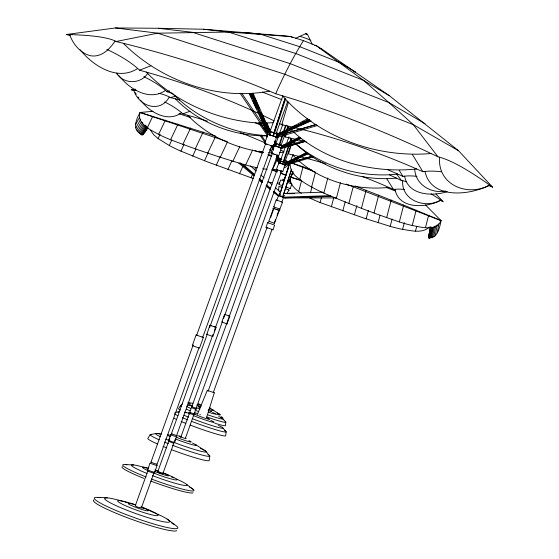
<?xml version="1.0" encoding="UTF-8"?>
<svg xmlns="http://www.w3.org/2000/svg" width="559" height="559" viewBox="0 0 559 559"><rect width="100%" height="100%" fill="white"/><g stroke="black" fill="none" stroke-linecap="round" stroke-linejoin="round"><path stroke-width="0.84" d="M425.469 204.936L441.051 220.602C440.024 225.794 438.99 231.447 435.356 235.528A231.922 19.516 -79.6 0 1 433.819 236.792L428.872 238.078A225.361 4.283 -80.1 0 1 428.725 237.351L429.263 233.32M278.543 190.64L278.934 186.357L282.735 187.586M147.904 127.85L142.964 134.649A225.032 10.53 -60.5 0 1 142.014 134.985L138.429 132.287L136.62 129.988A231.566 26.07 -60.9 0 1 135.837 127.997C134.733 122.505 137.549 117.159 140.085 112.485L152.907 111.29M209.772 456.109L209.22 460.532A32.639 2.648 19.8 0 1 171.389 449.653M298.702 191.52L301.622 180.396L290.54 177.133C288.947 184.47 295.879 189.836 301.329 193.302M293.405 154.829C287.619 163.34 289.89 171.753 297.57 177.734C302 181.5 306.989 184.533 312.076 187.314A238.868 193.016 82.5 0 0 323.864 193.093C348.606 203.728 373.817 213.349 399.35 221.93A235.059 195.405 81 0 0 411.697 225.396C420.815 226.961 436.293 231.901 441.051 220.602L403.682 205.104L355.133 186.014M428.956 235.136L430.367 226.975M428.725 237.289L430.444 227.352M428.872 238.078L430.779 227.017M429.256 238.274L431.143 227.373M429.85 238.141L431.758 227.08M430.598 237.917L432.373 227.639M431.492 237.715L433.33 227.087M432.547 237.421L434.476 226.262M433.819 236.792L435.699 225.934M435.356 235.528L437.201 224.865M437.306 232.782L438.843 223.893M425.476 227.632L428.613 215.369M386.639 217.668L391.188 200.073M399.35 221.93L403.682 205.104M412.221 225.515L416.162 210.198M361.442 208.234L366.131 190.228M374.02 213.028L378.674 195.112M336.315 198.452L340.424 182.765M348.858 203.42L353.197 186.804L346.133 184.065M311.587 187.034L315.507 172.186L284.929 160.405M310.469 192.736L311.985 186.965M323.864 193.093L327.853 177.909M299.708 179.453L303.041 166.855L284.845 160.587M429.41 226.975C422.262 233.983 410.795 230.469 402.061 229.288A220.595 195.895 -77.6 0 1 390.161 226.353L363.671 218.024L320.104 202.554L321.439 197.509M331.333 206.879L333.737 197.823M342.786 210.918L345.224 201.75M354.399 214.866L356.852 205.67M366.138 218.855L368.381 210.47M378.045 222.755L380.05 215.264M390.161 226.353L392.118 219.086M402.571 229.379L404.388 222.65M415.477 231.084L416.755 226.353M292.839 127.2L281.764 124.734L288.444 102.213L286.83 101.584M303.237 141.168A345.644 152.628 30.6 0 0 294.635 139.058L285.369 136.969L286.103 134.544M286.592 132.923L287.081 131.309M288.549 126.453L287.571 129.688L276.453 134.6M292.252 141.637L288.458 153.956L296.752 155.856A311.964 137.773 30.7 0 1 325.401 163.696M206.571 417.601L214.286 392.795L213.21 392.25M291.525 169.091L282.651 197.096L279.269 195.888L289.317 163.717M280.492 192.555L289.282 164.409M283.867 193.77L291.204 170.628M207.759 153.012L215.704 136.193L140.085 112.485C136.431 124.007 151.168 130.121 159.091 134.621A234.892 191.632 -42.7 0 0 170.572 139.722C195.21 149.183 220.274 157.631 245.625 164.982A238.896 189.11 -44.1 0 0 257.35 167.777M284.915 98.796L272.911 135.97L273.54 136.193L285.67 98.866M273.547 134.16L284.762 99.46M282.98 133.168L278.354 147.157L278.871 147.345L286.208 125.118M283.483 131.505L285.411 125.754M290.904 138.716L282.435 164.136L282.896 164.304L291.372 138.884M265.686 143.831L264.666 143.3L267.887 134.356L268.648 134.509M147.66 469.693L150.085 463.145M202.127 337L203.322 337.531L199.528 348.082L196.118 347.027L192.324 345.511L196.125 334.96L197.047 335.183M135.229 505.937L147.939 470.615M150.895 462.405L193.183 344.938M196.733 335.079L265.623 143.684M270.06 131.358L282.777 96.036M141.287 508.061L154.298 471.929M156.66 465.361L198.934 347.915M202.777 337.238L271.667 145.878M276.097 133.559L287.633 101.528M154.808 472.215L156.988 465.577M270.877 145.752L273.372 146.472L276.544 137.444M176.497 436.754L174.646 442.407L171.725 441.652L168.545 440.254L170.886 434.706M215.026 327.008L216.06 327.448L212.818 336.455L206.823 334.345L209.918 325.254L211.295 325.659M175.554 438.431L162.851 473.711L162.166 473.662L157.68 471.894L169.796 438.249M170.977 434.965L207.305 334.037M209.674 327.469L272.589 152.691M275.839 143.663L278.501 136.277M279.381 133.818L282.931 123.972M176.434 435.971L213.063 334.24M214.244 330.956L277.446 155.388M280.995 145.543L286.012 131.596M286.606 129.954L287.787 126.669M276.663 155.185L278.724 155.786L281.338 148.359M277.746 170.069L276.391 169.468L278.927 162.948L275.978 158.665M228.911 315.856L229.798 316.226L227.038 323.892L221.811 322.019L224.571 314.354L225.731 314.703M180.683 437.578L191.031 408.818M191.625 407.176L222.391 321.718M223.572 318.434L277.117 169.705M280.073 161.488L288.947 136.843M185.371 438.305L195.133 411.193M196.02 408.734L281.799 170.481M284.461 163.088L291.854 142.545M280.129 170.949L282.763 171.781L284.831 165.059M279.018 184.659L280.653 179.991L283.343 180.816M267.726 227.967L266.007 227.289L267.684 222.636L274.644 225.158L272.974 229.805L271.835 229.435M274.28 207.123L273.721 206.858L276.188 199.989L278.976 200.919L282.54 202.295L279.793 209.094M269.361 221.469L268.844 221.238L273.456 208.423L274.846 208.87M208.039 391.349L267.048 227.457M270.591 217.619L273.54 209.429M276.782 200.415L278.557 195.496M284.161 179.928L288.29 168.455M213.377 392.32L272.079 229.274M274.148 223.537L275.622 219.442M277.096 215.348L279.165 209.611M281.82 202.239L283.588 197.32M289.192 181.752L292.734 171.92M274.399 223.272L279.262 210.526L278.277 210.114M289.702 188.537L290.184 188.635L291.833 184.058L287.92 182.444M279.269 195.888L279.759 194.553M197.432 414.366L207.312 390.322L208.004 390.399M289.143 181.172L293.084 171.627M289.276 181.319L292.902 172.521M253.562 178.517A217.556 186.678 -62.2 0 1 251.047 177.734L206.977 161.705L180.92 151.147A220.323 198.2 -62.4 0 1 169.74 145.787L158.113 138.59L160.112 134.132M169.279 145.536L171.781 139.981M180.92 151.147L184.009 144.306M192.701 156.136L195.895 149.085M204.51 160.761L208.088 152.873M216.263 165.219L220.197 156.562M227.897 169.622L231.817 160.999M239.462 173.856L242.99 166.114M251.047 177.734L252.85 173.779M254.659 169.824L255.743 167.448M72.537 34.672A574.121 47.166 -8.9 0 1 114.085 40.514L116.097 41.513L130.296 45.048A667.663 304.788 2.4 0 1 263.366 88.581L275.685 93.758C283.79 75.479 292.79 57.549 303.467 40.618L316.394 45.775L321.691 48.954L389.337 95.694L458.548 150.755L492.57 187.16L488.105 185.302M277.061 159.783L272.443 169.656L277.271 169.51M232.865 161.278L239.762 146.605M245.625 164.982L252.661 149.98M220.274 157.212L227.597 141.686M182.835 144.432L190.612 128.025M195.266 148.792L203.169 132.071M158.616 134.384L165.401 120.122M170.572 139.722L178.021 124.042M147.317 127.683L152.761 116.272M135.641 124.384L139.303 117.991M135.823 127.885L140.77 119.235M136.62 129.988L141.238 121.904M137.605 131.428L142.79 122.372M138.646 132.476L143.404 124.147M139.61 133.335L144.348 125.055M140.442 134.132L145.578 125.153M141.203 134.747L146.262 125.901M142.014 134.985L146.724 126.753M143.013 134.607L147.185 127.333M144.592 132.944L147.876 127.2M290.345 162.396L288.933 164.632L284.657 167.798M180.424 405.841L178.594 408.706A24.889 1.635 19.8 0 0 180.326 410.068M182.618 403.305L181.011 405.827A21.969 1.411 19.8 0 0 181.465 406.386M115.063 41.003C109.934 49.08 101.465 57.388 91.054 55.837C80.517 53.601 73.18 44.175 69.533 34.581M286.683 193.596L289.108 190.053L285.544 188.6M273.386 191.975L277.376 195.308L279.046 195.811L279.912 194.609M169.307 97.056C159.923 113.959 138.332 105.951 133.657 89.936M147.96 73.026C140.861 84.507 123.763 84.409 116.496 73.25M181.493 112.729C167.567 123.029 149.379 112.003 140.463 100.103M165.492 90.425C149.337 101.71 128.912 88.79 118.669 75.311M157.68 471.894L158.372 471.943M137.675 68.512C117.656 81.614 93.039 65.955 80.14 49.772M157.142 465.724L149.994 463.208M147.814 471.125L153.795 473.312L153.341 472.991M151.084 462.055L154.137 463.516L156.932 464.117M176.567 436.914L170.544 434.713M295.711 38.291L305.556 33.736L306.674 34.05L307.534 34.448L312.167 44.175M276.258 135.453L307.743 118.662M276.705 135.641L280.541 133.594M282.078 132.776L286.69 130.317M290.526 128.27L292.064 127.452M293.601 126.634L295.138 125.81M302.049 122.128L303.586 121.31M308.673 119.437L275.643 137.046L276.09 137.228L309.12 119.633M281.247 146.654L299.002 137.262M281.61 146.807L285.474 144.76M287.019 143.949L293.964 140.274M295.508 139.457L299.365 137.416M299.904 137.828L280.597 148.037L300.274 137.982M285.083 163.64L306.667 152.348M286.956 162.962L296.2 158.127M297.744 157.324L306.22 152.887M307.115 153.355L284.426 164.905L306.786 153.222M440.331 200.388C426.098 208.074 398.798 209.576 394.968 189.298M488.769 185.581C469.232 195.322 431.094 199.591 424.987 171.473M489.663 185.099C467.701 197.201 437.306 185.043 439.591 157.233M440.806 200.087C425.651 209.136 401.243 200.618 402.662 180.725M284.845 163.123L298.24 157.058M285.956 162.872L296.2 158.232M302.503 155.374L306.444 153.592M288.898 162.243L308.589 153.32M289.227 162.341L308.128 153.774M295.103 139.799L281.673 145.808L282.7 146.06L279.933 144.865M281.247 146.269L292.308 141.322M293.887 140.616L295.466 139.911M297.046 139.205L300.204 137.793M286.543 144.704L298.387 139.401M284.538 145.871L301.119 138.45M301.797 123.371L309.721 119.864M277.299 134.209L287.193 130.17M295.907 126.306L309.372 120.339M285.321 131.973L298.786 126.006M300.365 125.3L309.868 121.086M281.016 134.216L311.104 120.87M106.867 49.402A465.444 120.723 -3.9 0 1 135.837 66.898L139.575 70.168L150.902 65.787M143.845 76.66A385.207 97.958 -4.5 0 1 164.018 89.133L167.015 91.76L169.398 90.865M164.674 101.962A343.121 84.849 -4.9 0 1 180.215 111.618L182.821 113.875L190.074 111.227M279.346 135.215L316.177 124.482M281.023 134.768L315.332 124.769M317.386 125.53L276.593 137.528M283.385 146.598L304.194 140.533M305.333 141.35L280.744 148.282M305.326 141.378L281.38 148.421M286.341 163.773L312.139 156.261M289.674 162.83L311.307 156.527M313.243 156.96L285.118 165.233M269.396 91.117C217.158 101.081 160.475 80.608 123.322 43.316M447.242 191.632C432.31 196.635 407.867 195.364 404.639 176.162M158.791 93.318A397.589 42.924 -8.8 0 1 168.483 96.581L170.167 97.545L176.064 96.239M192.324 345.511L193.253 345.728M116.097 41.513L157.659 33.184L228.379 32.045L290.589 36.552L303.467 40.618M283.63 152.139L279.689 152.593M174.89 412.486L178.09 411.892M155.64 433.588L150.238 434.581L147.849 438.34A32.639 2.648 19.8 0 0 157.708 444.105M203.322 337.531L196.125 334.96M416.637 168.986C370.659 173.877 319.902 159.86 287.396 125.985M397.742 174.08C360.904 178.202 321.257 166.945 293.622 141.888M388.84 187.405C354.56 190.968 316.708 180.375 292.678 154.92M445.411 190.968C431.38 194.057 415.47 184.484 414.736 169.405M206.676 334.261L207.452 334.457M396.401 178.118C360.303 181.57 322.389 168.615 295.823 143.922M431.003 153.508C376.787 158.288 318.504 137.269 282.519 95.82M70.28 35.671L66.43 34.483L115.51 27.95L158.337 28.278L203.553 29.243L285.39 35.979L290.589 36.552L292.874 37.593M134.258 90.628L131.267 89.768L135.544 89.202M216.06 327.448L209.918 325.254M181.116 436.446C174.667 434.72 188.984 440.31 185.686 438.151M295.236 127.759A407.141 177.706 30.3 0 1 410.641 166.372L422.87 171.697L427.041 171.257A469.937 110.382 44.4 0 1 441.324 171.753M387.303 169.594A345.644 152.628 30.6 0 1 392.76 171.899L402.92 176.337L406.302 175.994A388.596 89.782 45 0 1 417.035 176.364M135.592 505.965L137.856 507.251L140.917 507.851M362.295 176.455A311.964 137.773 30.7 0 1 384.396 185.448L393.452 189.424L396.429 189.173A346.119 78.288 45.2 0 1 404.436 189.473M229.798 316.226L224.571 314.354M273.078 122.673L265.853 123.043M261.689 123.253L263.359 123.169M277.299 183.1L279.619 183.01M284.007 193.463L322.969 192.17M330.509 195.643L282.875 197.187L284.573 197.886L336.092 197.921M331.69 196.37L284.573 197.886L282.903 197.383M267.558 135.865C233.732 136.403 199.088 123.197 175.386 98.873M286.648 193.666L294.502 193.68M66.43 34.483L72.537 34.672M125.537 464.592L133.636 464.948M97.825 497.391L107.272 497.845M271.842 152.845L268.495 152.656M267.146 135.69C232.313 133.741 197.607 118.871 173.024 93.933M260.962 123.204C218.415 120.947 175.931 102.786 146.185 72.062M131.267 89.768L135.97 90.104M176.19 435.72L179.236 435.964M214.286 392.795L207.312 390.322M244.688 32.387L260.026 34.092L299.743 46.69L339.676 62.566L355.468 71.992L353.798 71.762M203.553 29.243L228.379 32.045L295.69 53.496L363.497 80.363L389.337 95.694M168.909 441.512L173.667 443.245M187.88 402.697L192.96 403.291M187.146 405.24L192.324 405.848M184.987 412.521L189.173 413.01A13.619 0.901 19.8 0 0 190.032 414.051M158.337 28.278L192.52 32.31L290.24 63.663L388.938 102.577L425.043 123.714M272.45 182.751L268.704 182.206M156.876 433.456L161.705 434.036M115.51 27.95L157.659 33.184L284.685 74.235L413.325 124.678L458.548 150.755M264.666 143.3L273.372 146.472M282.078 145.878L281.463 145.473M262.758 168.748L267.146 169.321M189.641 413.36L193.694 414.834M189.627 412.283L194.532 414.114L194.113 413.877M263.387 152.279C235.262 148.31 207.48 135.97 187.712 115.266M191.325 407.567L196.23 409.398L195.811 409.16M192.01 406.77L196.167 408.322L195.818 408.119M276.391 169.468L282.763 171.781M290.435 182.066L290.792 182.129L287.955 180.962M291.344 183.967L291.833 184.058M288.661 189.969L289.108 190.053M285.383 197.69L285.775 197.774L276.586 194.497M389.337 174.827A443.643 206.725 33.6 0 1 391.593 175.861L401.376 180.445L403.891 180.99A401.159 54.489 48.1 0 1 406.589 181.766M172.081 433.861L171.403 433.777L176.455 435.503M276.922 134.314L277.641 134.391M158.679 471.922C155.64 471.37 163.759 474.465 162.124 473.194M170.167 97.545L179.642 99.956M276.237 137.528L277.096 137.71L276.202 137.262M314.787 45.363L316.394 45.775L363.497 80.363L388.938 102.577L413.325 124.678L437.914 156.772L441.198 157.666A579.536 68.701 48.4 0 1 486.847 183.093L492.57 187.16M275.314 143.321L275.748 143.432M274.839 145.948L273.791 145.661L274.155 145.899M281.079 148.415L281.792 148.575L281.058 148.212M279.731 160.713L280.122 160.817M285.349 162.872L285.74 162.976M279.311 163.053L278.382 162.788L279.032 163.095M284.845 165.219L285.481 165.373L284.384 164.87M279.004 184.568L281.694 185.406M182.821 113.875L192.429 116.6A310.853 139.68 10.3 0 1 207.389 121.163M167.015 91.76L172.815 93.416M139.575 70.168L152.544 73.886A405.548 180.473 10.9 0 1 258.866 113.561M269.752 131.456L270.521 131.686M276.153 134.09L278.193 134.656L276.684 133.929M269.417 134.74L267.384 134.174L267.831 134.467M275.685 93.758L289.087 97.797A668.606 322.208 34.8 0 1 424.337 150.35L437.914 156.772M275.405 143.293L276.384 143.621M281.275 145.689L281.988 145.899M273.721 206.858L280.066 209.157M274.497 145.815L275.475 146.144M273.945 208.57L272.869 208.207L273.456 208.423M279.814 160.706L281.387 161.23M284.783 162.697L285.649 162.99M158.896 472.082L159.504 472.271M279.011 162.935L279.877 163.228M307.471 34.392L306.164 33.875M281.38 163.738L280.143 163.34L276.991 156.227M268.844 221.238L274.644 223.334M270.193 131.547L272.568 132.364M269.089 134.6L270.381 135.054M284.636 179.781L282.686 179.187L283.392 179.565M266.007 227.289L272.974 229.805M276.111 143.509L277.173 143.88M278.703 210.387L279.856 210.736L277.215 209.723M275.21 146.032L276.265 146.402M159.231 472.082L159.846 472.285M179.006 113.75L190.57 117.551M255.016 150.755L262.073 153.089M268.355 155.157L271.492 156.192M278.557 158.518L281.701 159.553M280.443 160.894L282.183 161.502M279.116 191.681L280.318 192.079M226.814 141.42L140.085 112.485M284.077 162.459L285.02 162.795M279.64 163.13L280.583 163.466M290.54 177.133L301.525 180.788M271.269 131.889L275 133.224M270.165 134.95L271.464 135.425M276.998 143.796L278.075 144.187M276.09 146.318L277.166 146.71M279.276 193.756L280.506 194.183M274.546 208.752L276.006 209.283M259.355 151.168L263.233 152.544M319.322 48.109L321.691 48.954M271.381 135.369L272.652 135.823M277.998 144.138L279.053 144.515M277.096 146.661L278.144 147.038M303.041 166.855L311.754 169.971M282.12 161.467L284.79 162.452M281.317 163.703L283.161 164.367M292.133 173.164L293.706 173.73M267.894 154.207L271.765 155.605M275.936 209.241L277.397 209.772M278.738 158.127L281.834 159.266M279.011 144.522L281.002 145.256M278.109 147.045L279.165 147.415M273.917 154.207L274.832 154.543M213.601 326.47L214.363 326.756M272.61 135.83L273.896 136.284M283.483 193.204L284.894 193.742M283.043 195.098L284.72 195.734M286.271 187.034L290.184 188.635M441.051 220.602L353.197 186.804M283.839 162.103L285.97 162.942M283.029 164.339L283.986 164.688M279.025 147.387L280.87 148.093M266.531 144.173L267.544 144.564M271.611 169.838L277.173 171.976M280.339 173.199L285.831 175.316M262.555 92.172L281.974 99.698M273.728 136.249L275.971 137.109M269.459 135.159L270.759 135.634M274.825 133.189L276.132 133.664M386.213 187.44L395.129 190.912M226.15 323.514L227.038 323.892M160.845 472.746L161.474 472.991M267.698 222.671L268.306 222.915M280.003 160.971L280.897 161.306M283.769 164.625L284.671 164.961M273.078 153.886L271.555 153.18L278.724 155.786M275.622 143.628L276.635 144.012M279.863 147.709L281.436 148.338M275.839 133.58L277.068 134.048M274.742 136.641L276.656 137.416M278.515 195.776L273.442 191.87M272.666 169.58L277.369 171.543M199.787 414.519L200.464 414.806M276.202 200.031L276.747 200.269M280.499 172.857L285.908 175.156M278.703 162.983L279.2 163.2M285.188 162.634L285.887 162.955M279.835 160.866L280.283 161.062M440.01 200.248L443.021 201.568L435.915 193.966M212.315 336.218L212.818 336.455M275.063 143.383L275.943 143.733M162.026 473.228L162.851 473.711M280.597 150.064L284.168 151.831M276.579 132.588L279.514 134.048M283.909 136.242L285.369 136.969M274.245 120.961L271.234 119.451A405.548 180.473 10.9 0 0 262.772 115.385M279.507 123.602L281.764 124.734M309.162 197.676L309.602 197.9A217.64 183.785 -77.9 0 0 320.104 202.554M174.17 442.106L174.646 442.407M210.065 408.119L219.876 414.464M195.971 444.866L205.621 451.078L209.024 455.152M443.021 201.568L438.668 198.655A401.159 54.489 48.1 0 0 431.066 193.833M167.176 519.094L174.513 524.587M186.769 484.562L193.596 489.733M158.113 138.59L153.739 134.789L150.567 130.282M238.791 163.123L254.093 175.882M259.411 180.326L262.073 182.541M266.07 185.874L270.06 189.201M242.955 164.353L254.771 174.646M259.362 178.649L262.646 181.507M266.58 184.938L270.514 188.369M273.798 191.234L279.046 195.811M240.007 162.732L254.429 175.302M259.02 179.299L262.297 182.157M266.231 185.588L270.165 189.012M250.404 165.897L256.301 171.054M260.892 175.058L264.169 177.923M268.103 181.354L272.037 184.791M275.314 187.649L280.562 192.226M293.021 141.322L290.086 138.038M293.573 141.665L294.698 142.797M291.714 139.778L292.643 140.721M116.873 73.201L117.774 74.256M223.132 419.026L225.822 422.241L225.403 425.616A24.889 1.635 19.8 0 1 214.789 423.219M223.027 428.131L226.164 431.883L225.668 435.81A28.977 2.019 19.8 0 1 190.228 425.099M396.778 174.261L401.376 180.445M241.781 93.318L268.704 132.916M240.181 93.36L268.096 134.433M260.068 122.833L267.922 134.391M258.663 122.735L267.502 135.767M273.393 144.404L274.378 145.871M261.214 135.201L265.595 141.644M270.458 148.806L272.408 151.671M276.3 157.393L279.221 161.691M260.403 135.753L265.273 142.936M269.648 149.358L272.575 153.676M135.25 92.612L136.284 94.164M138.024 96.896L138.898 98.258M386.597 178.475L393.452 189.424M399.301 170.488L402.92 176.337M412.5 154.724L422.87 171.697M251.026 94.01L266.79 127.732M267.523 129.304L268.62 131.651M250.579 93.814L268.537 132.252M249.789 94.087L251.983 98.789M252.717 100.361L256.378 108.201M258.209 112.121L264.805 126.243M249.342 93.891L266.552 130.764M267.286 132.329L268.02 133.901M272.366 146.109L273.47 148.47M278.613 159.497L279.346 161.069M272.044 145.976L273.512 149.127M276.817 156.213L279.018 160.936M271.353 145.948L273.19 149.882M266.259 135.571L266.992 137.151M271.031 145.815L273.232 150.539M276.537 157.624L277.271 159.203M278.005 160.775L278.738 162.355M272.771 146.053L273.47 147.632M276.971 155.535L280.471 163.438M272.443 145.955L273.491 148.324M266.657 122.561L270.535 131.337M274.762 140.917L276.523 144.907M266.992 124.049L268.404 127.235M269.11 128.836L270.165 131.232M274.748 141.609L276.16 144.795M253.22 93.702L270.766 133.419M265.909 123.225L268.376 128.808M274.378 142.377L276.139 146.374L274.364 143.069M252.773 93.57L253.828 95.952M254.527 97.545L259.446 108.663M261.2 112.638L262.255 115.021M262.954 116.607L266.112 123.756M266.818 125.342L268.921 130.107M251.955 93.709L270.221 135.019L251.508 93.584M273.428 145.466L274.127 147.045M277.627 154.948L280.772 162.054M277.648 155.633L280.101 161.167M305.556 33.736L307.534 34.448M185.784 423.359A28.977 2.019 19.8 0 1 181.214 421.486M176.693 419.502A28.977 2.019 19.8 0 1 174.142 418.265M224.438 430.486A28.111 1.915 19.8 0 1 218.981 430.647A28.111 1.915 19.8 0 1 191.8 421.451M187.747 419.872A28.111 1.915 19.8 0 1 182.283 417.629M177.979 415.721A28.111 1.915 19.8 0 1 174.268 413.786M218.457 425.413A23.897 1.6 19.8 0 1 218.457 427.474A23.897 1.6 19.8 0 1 192.247 418.635M188.474 417.133A23.897 1.6 19.8 0 1 183.946 415.225M178.58 412.514A23.897 1.6 19.8 0 1 179.132 411.829M210.764 420.389A13.619 0.901 19.8 0 1 210.701 421.675A13.619 0.901 19.8 0 1 193.176 415.47M207.585 418.181A8.371 0.552 19.8 0 1 205.495 418.342A8.371 0.552 19.8 0 1 194.127 413.884M194.294 413.639A8.371 0.552 19.8 0 1 195.161 413.814M240.111 132.616A310.853 139.68 10.3 0 1 264.302 142.552M192.513 443.056A15.338 1.181 19.8 0 1 193.624 445.034A15.338 1.181 19.8 0 1 176.057 439.178M170.362 436.747A15.338 1.181 19.8 0 1 169.768 435.098M188.9 440.611A9.433 0.72 19.8 0 1 188.614 441.568A9.433 0.72 19.8 0 1 176.323 437.194M200.395 448.283A26.909 2.103 19.8 0 1 202.127 451.553A26.909 2.103 19.8 0 1 173.87 442.379M169.3 440.583A26.909 2.103 19.8 0 1 165.576 439.046M160.391 436.726A26.909 2.103 19.8 0 1 159.734 433.952M166.757 447.864A32.639 2.648 19.8 0 1 163.102 446.389M207.906 454.418A31.66 2.509 19.8 0 1 202.058 455.054A31.66 2.509 19.8 0 1 172.333 445.216M168.364 443.671A31.66 2.509 19.8 0 1 164.458 442.099M159.112 439.814A31.66 2.509 19.8 0 1 151.706 434.427M304.026 141.371A345.644 152.628 30.6 0 1 306.395 141.979M255.218 122.742A344.4 154.934 10.5 0 1 262.213 125.845M269.089 129.003A344.4 154.934 10.5 0 1 270.598 129.716M176.742 479.147A29.536 2.753 19.8 0 1 184.156 485.366A29.536 2.753 19.8 0 1 152.53 475.646M146.975 473.452A29.536 2.753 19.8 0 1 131.456 465.305A29.536 2.753 19.8 0 1 146.989 468.211M171.313 476.855A29.536 2.753 19.8 0 1 173.702 477.84M162.739 472.83A18.307 1.698 19.8 0 1 176.427 479.971A18.307 1.698 19.8 0 1 153.299 472.907M147.988 470.664A18.307 1.698 19.8 0 1 148.484 468.176M155.339 470.231A18.307 1.698 19.8 0 1 157.533 470.964M189.249 486.861A37.865 3.571 19.8 0 1 187.335 490.278A37.865 3.571 19.8 0 1 151.482 479.035M146.144 476.974A37.865 3.571 19.8 0 1 126.865 464.767M193.058 492.779A37.865 3.606 19.8 0 1 150.748 481.054M143.956 478.42A37.865 3.606 19.8 0 1 122.33 466.646M163.431 472.984A9.154 0.845 19.8 0 1 167.665 475.772A9.154 0.845 19.8 0 1 154.955 471.51M154.913 470.077A9.154 0.845 19.8 0 1 158.281 471.111M299.142 36.545A6.233 0.559 19.8 0 1 305.696 38.215A6.233 0.559 19.8 0 1 310.371 40.702M157.736 514.21A34.602 3.78 19.7 0 1 158.875 520.715A34.602 3.78 19.7 0 1 109.725 502.485A34.602 3.78 19.7 0 1 124.14 501.744M124.999 502.003A34.602 3.78 19.7 0 1 127.368 502.737M141.518 507.6A34.602 3.78 19.7 0 1 143.998 508.529M147.269 509.794A34.602 3.78 19.7 0 1 149.63 510.737M150.399 511.052A34.602 3.78 19.7 0 1 156.918 513.833M171.354 522.721A44.371 4.905 19.7 0 1 163.829 526.746A44.371 4.905 19.7 0 1 109.641 507.698A44.371 4.905 19.7 0 1 99.928 497.622M140.889 506.789A10.726 1.16 19.7 0 1 146.5 510.674A10.726 1.16 19.7 0 1 129.947 504.805A10.726 1.16 19.7 0 1 135.683 504.945M142.035 507.181A21.452 2.327 19.7 0 1 154.298 515.384A21.452 2.327 19.7 0 1 120.499 503.24A21.452 2.327 19.7 0 1 135.327 504.777M176.742 530.673A44.371 4.947 19.7 0 1 129.576 518.563A44.371 4.947 19.7 0 1 93.94 499.949M154.654 472.062A3.801 0.349 19.8 0 1 151.349 471.37A3.801 0.349 19.8 0 1 147.751 469.63M210.89 410.963A7.19 0.447 19.8 0 1 208.095 410.599M199.947 407.588A7.19 0.447 19.8 0 1 200.325 407.043M225.214 421.598A24.142 1.558 19.8 0 1 206.753 416.993M197.795 413.758A24.142 1.558 19.8 0 1 194.749 412.591M190.102 410.746A24.142 1.558 19.8 0 1 186.35 409.16M180.92 406.449A24.142 1.558 19.8 0 1 181.465 405.792M220.84 417.503A20.522 1.307 19.8 0 1 208.172 414.967M198.103 411.333A20.522 1.307 19.8 0 1 194.958 410.11M191.052 408.517A20.522 1.307 19.8 0 1 186.699 406.554M218.737 416.525A20.522 1.307 19.8 0 1 220.211 417.196M186.147 412.78A24.889 1.635 19.8 0 1 184.701 412.151M212.595 412.402A11.697 0.734 19.8 0 1 208.409 412.158M199.954 409.104A11.697 0.734 19.8 0 1 196.468 407.679M221.071 416.588A21.305 1.349 19.8 0 1 220.56 417.615M217.13 413.052A18.112 1.132 19.8 0 1 215.732 414.072M192.701 405.939A18.112 1.132 19.8 0 1 188.166 403.926M188.907 402.99A18.112 1.132 19.8 0 1 190.221 403.332M212.497 409.768A10.321 0.636 19.8 0 1 208.479 409.251M201.051 406.631A10.321 0.636 19.8 0 1 196.782 404.912M209.513 407.825A6.345 0.391 19.8 0 1 209.311 408.161M201.058 405.338A6.345 0.391 19.8 0 1 200.185 404.367"/></g></svg>
